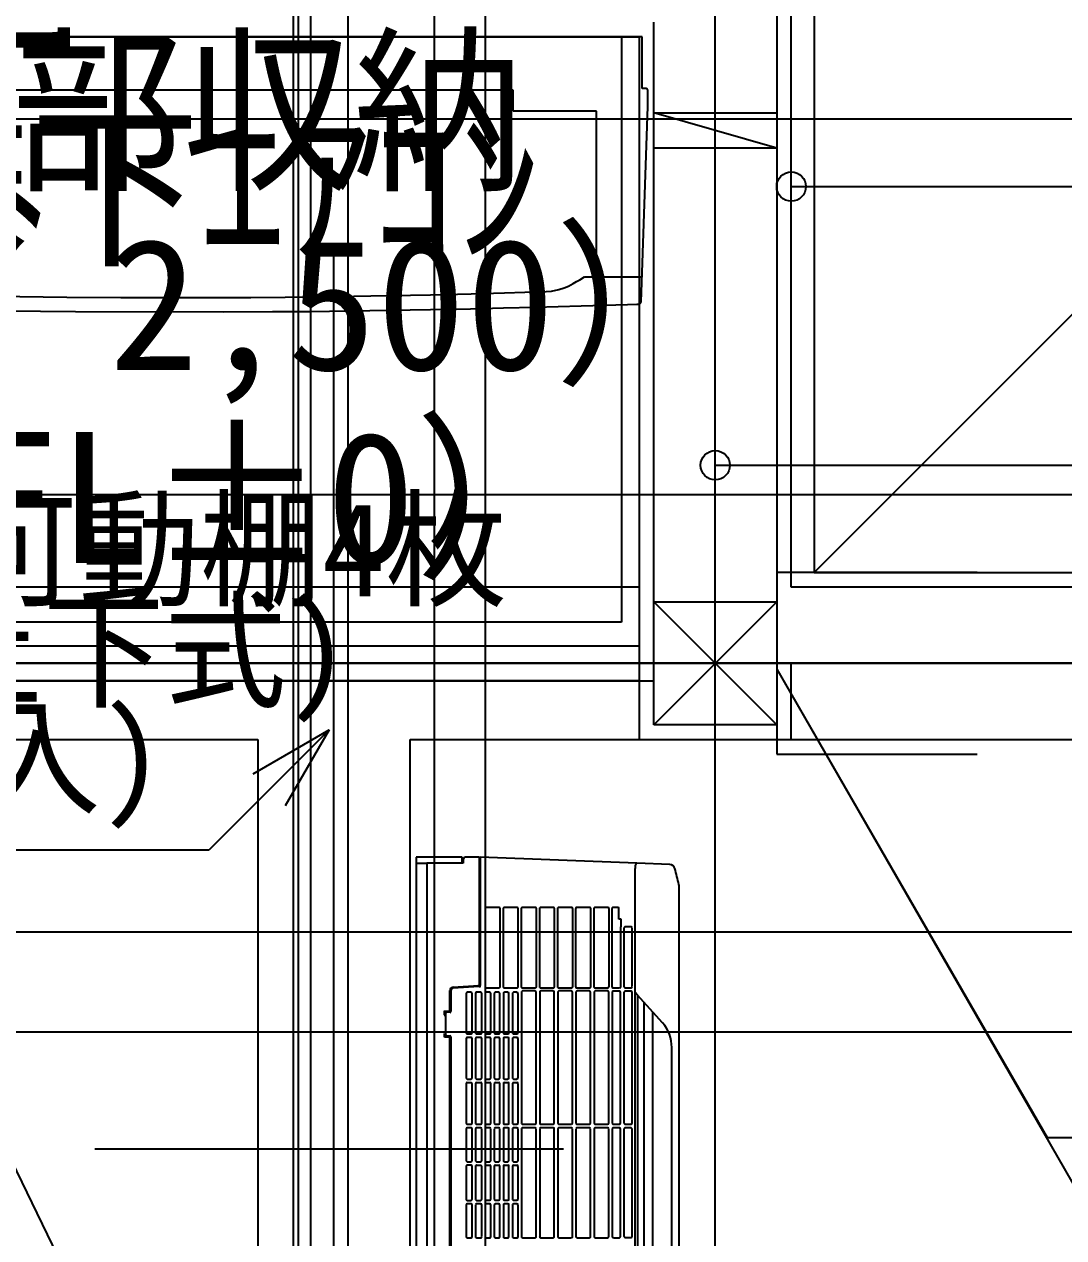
# Model space of a CAD drawing. Header units: metres. Extents: x 10861 to 26950, y 7268 to 22901.
# Drawn here: x 16245 to 17132, y 15064 to 16101 of the extents above; entities that cross this region are included whole.
import ezdxf

# ---------------------------------------------------------------- set-up
doc = ezdxf.new("R2010")
doc.units = ezdxf.units.M

msp = doc.modelspace()

# ---------------------------------------------------------------- linework, layer by layer
at = {"layer": 'COL_1F'}
for p, q in [((16782.2, 15502.5), (16782.2, 15607.5)), ((16782.2, 15607.5), (16887.2, 15607.5)), ((16887.2, 15502.5), (16782.2, 15607.5)), ((16782.2, 15502.5), (16887.2, 15607.5)), ((16887.2, 15607.5), (16887.2, 15502.5)), ((16887.2, 15502.5), (16782.2, 15502.5))]:
    msp.add_line(p, q, dxfattribs=at)
at = {"layer": 'GLID'}
for p, q in [((16474.6, 10010), (16474.6, 22205)), ((16474.6, 10010), (16474.6, 22205)), ((16474.6, 10010), (16474.6, 22205)), ((16478.7, 9325), (16478.7, 22205)), ((16478.7, 9325), (16478.7, 22205)), ((16478.7, 9325), (16478.7, 22205)), ((16638.6, 10010), (16638.6, 22205)), ((16638.6, 10010), (16638.6, 22205)), ((16638.6, 10010), (16638.6, 22205)), ((16834.7, 9325), (16834.7, 22205)), ((16834.7, 9325), (16834.7, 22205)), ((16834.7, 9325), (16834.7, 22205)), ((13514.7, 16020), (24358.1, 16020)), ((13514.7, 16020), (24358.1, 16020)), ((13514.7, 16020), (24358.1, 16020)), ((13514.7, 15699), (24358.1, 15699)), ((13514.7, 15699), (24358.1, 15699)), ((13514.7, 15699), (24358.1, 15699)), ((13514.7, 15555), (24358.1, 15555)), ((13514.7, 15555), (24358.1, 15555)), ((13514.7, 15555), (24358.1, 15555)), ((13953.4, 15325.5), (24358.1, 15325.5)), ((13953.4, 15325.5), (24358.1, 15325.5)), ((13953.4, 15325.5), (24358.1, 15325.5)), ((13801.7, 15240.1), (24358.1, 15240.1)), ((13801.7, 15240.1), (24358.1, 15240.1)), ((13801.7, 15240.1), (24358.1, 15240.1))]:
    msp.add_line(p, q, dxfattribs=at)
at = {"layer": 'WALL_BRACED_1F'}
msp.add_line((16160.7, 15280.4), (16557.8, 14461.7), dxfattribs=at)
msp.add_line((16160.7, 15280.4), (16557.8, 14461.7), dxfattribs=at)
at = {"layer": 'WALL_NORMAL_1F'}
for p, q in [((16887.2, 16120), (16887.2, 15607.5)), ((16899.7, 15620), (16899.7, 16120)), ((16782.2, 15607.5), (16782.2, 16102.5)), ((15989.7, 16090), (16769.7, 16090)), ((16769.7, 16090), (16769.7, 15555)), ((16782.2, 15995), (16782.2, 16025)), ((16782.2, 16025), (16887.2, 16025)), ((16887.2, 15995), (16782.2, 16025)), ((16887.2, 16025), (16887.2, 15995)), ((16887.2, 15995), (16782.2, 15995)), ((16769.7, 15620), (15989.7, 15620)), ((17882.2, 15620), (16899.7, 15620)), ((16769.7, 15555), (16769.7, 15490)), ((16899.7, 15555), (16887.2, 15555)), ((16899.7, 15490), (16899.7, 15555)), ((16028.5, 15490), (16444.1, 15490)), ((16444.1, 15490), (16444.1, 14633)), ((16574.1, 15490), (16769.7, 15490)), ((16574.1, 14380.7), (16574.1, 15490)), ((16769.7, 15490), (16899.7, 15490)), ((16899.7, 15490), (17882.2, 15490))]:
    msp.add_line(p, q, dxfattribs=at)
at = {"layer": 'カタログ部品(電化製品)_1F'}
for p, q in [((16772.2, 16090), (15987.2, 16090)), ((16772.2, 16046), (16772.2, 16090)), ((16662.1, 16044.4), (16019.2, 16044.4)), ((16662.1, 16026.5), (16662.1, 16044.4)), ((16775.2, 16046), (16772.2, 16046)), ((16775.7, 16046), (16775.2, 16046)), ((16776.2, 16045.7), (16775.7, 16046)), ((16776.5, 16045.5), (16776.2, 16045.7)), ((16776.8, 16045.2), (16776.5, 16045.5)), ((16777, 16044.8), (16776.8, 16045.2)), ((16777.1, 16044.6), (16777, 16044.8)), ((16777.2, 16044.2), (16777.1, 16044.6)), ((16777.2, 16043.9), (16777.2, 16044.2)), ((16777.2, 16031.5), (16777.2, 16043.9)), ((16733.4, 16026.5), (16662.1, 16026.5)), ((16733.4, 15885), (16733.4, 16026.5)), ((16771.4, 15863.7), (16777.2, 16030.5)), ((16777.2, 16030.5), (16777.2, 16031.5)), ((16705.6, 15875.5), (16709.4, 15877.1)), ((16709.4, 15877.1), (16713.3, 15879.2)), ((16713.3, 15879.2), (16716.3, 15880.9)), ((16716.3, 15880.9), (16719, 15882.5)), ((16719, 15882.5), (16723.2, 15885)), ((16723.2, 15885), (16733.4, 15885)), ((16733.4, 15885), (16772.1, 15885)), ((16202.6, 15868.9), (16280.9, 15867.8)), ((16280.9, 15867.8), (16327.1, 15867.4)), ((16327.1, 15867.4), (16385.1, 15867.4)), ((16385.1, 15867.4), (16438.2, 15867.5)), ((16438.2, 15867.5), (16496.8, 15868)), ((16496.8, 15868), (16540.5, 15868.7)), ((16540.5, 15868.7), (16591.6, 15869.7)), ((16591.6, 15869.7), (16626.4, 15870.6)), ((16626.4, 15870.6), (16654.8, 15871.4)), ((16654.8, 15871.4), (16672.1, 15871.9)), ((16672.1, 15871.9), (16690.4, 15872.5)), ((16690.4, 15872.5), (16694.9, 15872.9)), ((16694.9, 15872.9), (16701.1, 15874.1)), ((16701.1, 15874.1), (16705.6, 15875.5)), ((16212.3, 15856.2), (16258.5, 15855.6)), ((16488.2, 15855.5), (16574.3, 15856.7)), ((16574.3, 15856.7), (16591.5, 15857.1)), ((16591.5, 15857.1), (16606.9, 15857.4)), ((16606.9, 15857.4), (16625.6, 15857.8)), ((16625.6, 15857.8), (16653.8, 15858.5)), ((16653.8, 15858.5), (16681, 15859.2)), ((16681, 15859.2), (16720.1, 15860.2)), ((16720.1, 15860.2), (16759.8, 15861.4)), ((16759.8, 15861.4), (16767.8, 15861.7)), ((16767.8, 15861.7), (16769.6, 15861.7)), ((16769.6, 15861.7), (16769.9, 15861.8)), ((16769.9, 15861.8), (16770.1, 15861.9)), ((16770.1, 15861.9), (16770.3, 15862)), ((16770.3, 15862), (16770.6, 15862.1)), ((16770.6, 15862.1), (16770.9, 15862.4)), ((16770.9, 15862.4), (16771.1, 15862.7)), ((16771.1, 15862.7), (16771.3, 15863)), ((16771.3, 15863), (16771.4, 15863.4)), ((16771.4, 15863.4), (16771.4, 15863.7)), ((16258.5, 15855.6), (16288.4, 15855.4)), ((16288.4, 15855.4), (16414.7, 15855.1)), ((16414.7, 15855.1), (16456.7, 15855.3)), ((16456.7, 15855.3), (16488.2, 15855.5)), ((16618.5, 15389.3), (16579.4, 15389.3)), ((16579.4, 15389.3), (16579.4, 14599.7)), ((16579.4, 15384.3), (16588.3, 15384.3)), ((16619.5, 15384.3), (16588.3, 15384.3)), ((16588.3, 15384.3), (16588.3, 14599.7)), ((16618.5, 15384.3), (16618.5, 15389.3)), ((16619.5, 15387.3), (16619.5, 15384.3)), ((16633.3, 15389.3), (16621.3, 15389.3)), ((16633.3, 15280.8), (16633.3, 15389.3)), ((16634, 15387.6), (16633.3, 15387.6)), ((16767.7, 15384.2), (16634, 15389.3)), ((16634, 15389.3), (16634, 15279.8)), ((16766.3, 14604.8), (16766.3, 15379.8)), ((16796, 15383.1), (16767.7, 15384.2)), ((16804, 14621.5), (16804, 15362.6)), ((16638.1, 15345.5), (16638.1, 15278.7)), ((16650.1, 15346.5), (16639, 15346.5)), ((16651, 15278.7), (16651, 15345.5)), ((16653.5, 15345.5), (16653.5, 15278.7)), ((16665.6, 15346.5), (16654.5, 15346.5)), ((16666.5, 15278.7), (16666.5, 15345.5)), ((16669, 15345.5), (16669, 15278.7)), ((16681.1, 15346.5), (16669.9, 15346.5)), ((16682, 15278.7), (16682, 15345.5)), ((16684.5, 15345.5), (16684.5, 15278.7)), ((16696.6, 15346.5), (16685.4, 15346.5)), ((16697.5, 15278.7), (16697.5, 15345.5)), ((16700, 15345.5), (16700, 15278.7)), ((16712.1, 15346.5), (16700.9, 15346.5)), ((16713, 15278.7), (16713, 15345.5)), ((16715.5, 15345.5), (16715.5, 15278.7)), ((16727.6, 15346.5), (16716.4, 15346.5)), ((16728.5, 15278.7), (16728.5, 15345.5)), ((16731, 15345.5), (16731, 15278.7)), ((16743.1, 15346.5), (16731.9, 15346.5)), ((16744, 15278.7), (16744, 15345.5)), ((16746.5, 15345.6), (16746.5, 15278.6)), ((16751.7, 15346.5), (16747.4, 15346.5)), ((16752.5, 15336.5), (16752.5, 15345.4)), ((16754.4, 15336.5), (16752.5, 15336.5)), ((16754, 15278.7), (16754, 15330)), ((16754, 15330), (16754.4, 15330)), ((16754.4, 15330), (16754.4, 15336.5)), ((16756.8, 15329.1), (16756.8, 15278.6)), ((16762.8, 15330), (16757.8, 15330)), ((16763.7, 15278.8), (16763.7, 15328.9)), ((16633.2, 15278.8), (16610.7, 15277.5)), ((16610.8, 15278.5), (16632.4, 15279.8)), ((16639, 15277.7), (16650.1, 15277.7)), ((16654.5, 15277.7), (16665.6, 15277.7)), ((16669.9, 15277.7), (16681.1, 15277.7)), ((16685.4, 15277.7), (16696.6, 15277.7)), ((16700.9, 15277.7), (16712.1, 15277.7)), ((16716.4, 15277.7), (16727.6, 15277.7)), ((16731.9, 15277.7), (16743.1, 15277.7)), ((16747.4, 15277.7), (16753.1, 15277.7)), ((16757.8, 15277.7), (16762.8, 15277.7)), ((16608.2, 15258.9), (16608.2, 15275.5)), ((16609, 15275.5), (16609, 15257.9)), ((16622, 15273), (16622, 15239.5)), ((16626.3, 15274), (16622.9, 15274)), ((16627.1, 15239.5), (16627.1, 15273)), ((16630, 15273), (16630, 15239.5)), ((16634.4, 15274), (16630.9, 15274)), ((16635.3, 15239.5), (16635.3, 15273)), ((16638.3, 15273), (16638.3, 15239.5)), ((16642.2, 15274), (16639.2, 15274)), ((16643, 15239.5), (16643, 15273)), ((16646, 15273), (16646, 15239.5)), ((16649.9, 15274), (16646.9, 15274)), ((16650.8, 15239.5), (16650.8, 15273)), ((16653.8, 15273), (16653.8, 15239.5)), ((16657.7, 15274), (16654.7, 15274)), ((16658.5, 15239.5), (16658.5, 15273)), ((16661.5, 15273), (16661.5, 15239.5)), ((16665.4, 15274), (16662.4, 15274)), ((16666.3, 15239.5), (16666.3, 15273)), ((16669.3, 15274.1), (16669.3, 15162.3)), ((16680.9, 15275.1), (16670.2, 15275.1)), ((16681.8, 15162.3), (16681.8, 15274.1)), ((16684.8, 15274.1), (16684.8, 15162.3)), ((16696.4, 15275.1), (16685.7, 15275.1)), ((16697.3, 15162.3), (16697.3, 15274.1)), ((16700.3, 15274.1), (16700.3, 15162.3)), ((16711.9, 15275.1), (16701.2, 15275.1)), ((16712.7, 15162.3), (16712.7, 15274.1)), ((16715.7, 15274.1), (16715.7, 15162.3)), ((16727.4, 15275.1), (16716.7, 15275.1)), ((16728.2, 15162.3), (16728.2, 15274.1)), ((16731.3, 15274.1), (16731.3, 15162.3)), ((16742.9, 15275.1), (16732.2, 15275.1)), ((16743.8, 15162.3), (16743.8, 15274.1)), ((16746.8, 15274.2), (16746.8, 15162.3)), ((16753, 15275), (16747.7, 15275)), ((16753.8, 15162.4), (16753.8, 15274)), ((16756.8, 15274.2), (16756.8, 15162.3)), ((16762.8, 15275), (16757.8, 15275)), ((16763.7, 15162.5), (16763.7, 15274)), ((16768.3, 15271.5), (16766.3, 15273.8)), ((16789.8, 15248), (16768.3, 15271.5)), ((16768.3, 15271.5), (16768.3, 14647.1)), ((16773.8, 15265.5), (16773.8, 14651.1)), ((16603.5, 15254.8), (16603.5, 15258.2)), ((16603.5, 15258.2), (16607.3, 15257.9)), ((16604.4, 15255.9), (16604.4, 15237.9)), ((16608.1, 15256.9), (16605.3, 15256.9)), ((16781.5, 14958.4), (16781.5, 15257.1)), ((16603.5, 15235.6), (16603.5, 15238.9)), ((16607.3, 15235.8), (16603.5, 15235.6)), ((16605.3, 15236.9), (16608.1, 15236.9)), ((16608.2, 14990.4), (16608.2, 15234.8)), ((16609, 15235.9), (16609, 14989.4)), ((16622, 15234.4), (16622, 15200.9)), ((16622.9, 15238.5), (16626.2, 15238.5)), ((16626.3, 15235.4), (16622.9, 15235.4)), ((16627.1, 15200.9), (16627.1, 15234.4)), ((16630, 15234.4), (16630, 15200.9)), ((16630.9, 15238.5), (16634.4, 15238.5)), ((16634.4, 15235.4), (16630.9, 15235.4)), ((16635.3, 15200.9), (16635.3, 15234.4)), ((16638.3, 15234.4), (16638.3, 15200.9)), ((16639.2, 15238.5), (16642.2, 15238.5)), ((16642.2, 15235.4), (16639.2, 15235.4)), ((16643, 15200.9), (16643, 15234.4)), ((16646, 15234.4), (16646, 15200.9)), ((16646.9, 15238.5), (16649.9, 15238.5)), ((16649.9, 15235.4), (16646.9, 15235.4)), ((16650.8, 15200.9), (16650.8, 15234.4)), ((16653.8, 15234.4), (16653.8, 15200.9)), ((16654.7, 15238.5), (16657.7, 15238.5)), ((16657.7, 15235.4), (16654.7, 15235.4)), ((16658.5, 15200.9), (16658.5, 15234.4)), ((16661.5, 15234.4), (16661.5, 15200.9)), ((16662.4, 15238.5), (16665.4, 15238.5)), ((16665.4, 15235.4), (16662.4, 15235.4)), ((16666.3, 15200.9), (16666.3, 15234.4)), ((16797.7, 14689.7), (16797.7, 15226.9)), ((16622, 15195.8), (16622, 15162.3)), ((16622.9, 15199.9), (16626.2, 15199.9)), ((16626.3, 15196.8), (16622.9, 15196.8)), ((16627.1, 15162.3), (16627.1, 15195.8)), ((16630, 15195.9), (16630, 15162.3)), ((16630.9, 15199.9), (16634.4, 15199.9)), ((16634.4, 15196.8), (16630.9, 15196.8)), ((16635.3, 15162.3), (16635.3, 15195.8)), ((16638.3, 15195.8), (16638.3, 15162.3)), ((16639.2, 15199.9), (16642.2, 15199.9)), ((16642.2, 15196.8), (16639.2, 15196.8)), ((16643, 15162.3), (16643, 15195.8)), ((16646, 15195.8), (16646, 15162.3)), ((16646.9, 15199.9), (16649.9, 15199.9)), ((16649.9, 15196.8), (16646.9, 15196.8)), ((16650.8, 15162.3), (16650.8, 15195.8)), ((16653.8, 15195.8), (16653.8, 15162.3)), ((16654.7, 15199.9), (16657.7, 15199.9)), ((16657.7, 15196.8), (16654.7, 15196.8)), ((16658.5, 15162.3), (16658.5, 15195.8)), ((16661.5, 15195.8), (16661.5, 15162.3)), ((16662.4, 15199.9), (16665.4, 15199.9)), ((16665.4, 15196.8), (16662.4, 15196.8)), ((16666.3, 15162.3), (16666.3, 15195.8)), ((16622, 15157.4), (16622, 15130.3)), ((16626.4, 15158.3), (16622.7, 15158.3)), ((16622.9, 15161.3), (16626.2, 15161.3)), ((16627.1, 15130.3), (16627.1, 15157.3)), ((16630, 15157.3), (16630, 15130.3)), ((16634.4, 15158.2), (16630.8, 15158.2)), ((16630.9, 15161.3), (16634.4, 15161.3)), ((16635.3, 15130.3), (16635.3, 15157.2)), ((16638.3, 15157.2), (16638.3, 15130.3)), ((16639.2, 15161.3), (16642.2, 15161.3)), ((16642.2, 15158.2), (16639.2, 15158.2)), ((16643, 15130.3), (16643, 15157.2)), ((16646, 15157.2), (16646, 15130.3)), ((16646.9, 15161.3), (16649.9, 15161.3)), ((16649.9, 15158.2), (16646.9, 15158.2)), ((16650.8, 15130.3), (16650.8, 15157.2)), ((16653.8, 15157.2), (16653.8, 15130.3)), ((16654.7, 15161.3), (16657.7, 15161.3)), ((16657.7, 15158.2), (16654.7, 15158.2)), ((16658.5, 15130.3), (16658.5, 15157.2)), ((16661.5, 15157.2), (16661.5, 15130.3)), ((16662.4, 15161.3), (16665.4, 15161.3)), ((16665.4, 15158.2), (16662.4, 15158.2)), ((16666.3, 15130.3), (16666.3, 15157.2)), ((16669.3, 15157.2), (16669.3, 15065.4)), ((16670.2, 15161.3), (16680.9, 15161.3)), ((16680.9, 15158.2), (16670.2, 15158.2)), ((16681.8, 15065.4), (16681.8, 15157.2)), ((16684.8, 15157.2), (16684.8, 15065.4)), ((16685.7, 15161.3), (16696.3, 15161.3)), ((16696.4, 15158.2), (16685.7, 15158.2)), ((16697.3, 15065.4), (16697.3, 15157.2)), ((16700.3, 15157.2), (16700.3, 15065.4)), ((16701.2, 15161.3), (16711.8, 15161.3)), ((16711.9, 15158.2), (16701.2, 15158.2)), ((16712.7, 15065.4), (16712.7, 15157.2)), ((16715.7, 15157.2), (16715.7, 15065.4)), ((16716.7, 15161.3), (16727.3, 15161.3)), ((16727.4, 15158.2), (16716.7, 15158.2)), ((16728.2, 15065.4), (16728.2, 15157.2)), ((16731.3, 15157.2), (16731.3, 15065.4)), ((16732.2, 15161.3), (16742.9, 15161.3)), ((16742.9, 15158.2), (16732.2, 15158.2)), ((16743.8, 15065.4), (16743.8, 15157.2)), ((16746.8, 15157.3), (16746.8, 15065.4)), ((16747.7, 15161.4), (16752.9, 15161.4)), ((16752.9, 15158.2), (16747.7, 15158.2)), ((16753.8, 15065.5), (16753.8, 15157.1)), ((16756.8, 15157.3), (16756.8, 15065.4)), ((16757.8, 15161.4), (16762.8, 15161.4)), ((16762.8, 15158.1), (16757.8, 15158.1)), ((16763.7, 15065.5), (16763.7, 15157.1)), ((16622, 15125.5), (16622, 15097.2)), ((16622.9, 15129.3), (16626.3, 15129.3)), ((16626.2, 15126.3), (16622.9, 15126.3)), ((16627.1, 15097.3), (16627.1, 15125.3)), ((16630, 15125.4), (16630, 15097.3)), ((16630.9, 15129.3), (16634.4, 15129.3)), ((16634.4, 15126.2), (16630.9, 15126.2)), ((16635.3, 15097.4), (16635.3, 15125.2)), ((16638.3, 15125.3), (16638.3, 15097.4)), ((16639.2, 15129.3), (16642.2, 15129.3)), ((16642.2, 15126.2), (16639.2, 15126.2)), ((16643, 15097.4), (16643, 15125.2)), ((16646, 15125.3), (16646, 15097.4)), ((16646.9, 15129.3), (16650, 15129.3)), ((16649.9, 15126.2), (16646.9, 15126.2)), ((16650.8, 15097.4), (16650.8, 15125.2)), ((16653.8, 15125.3), (16653.8, 15097.4)), ((16654.7, 15129.3), (16657.7, 15129.3)), ((16657.7, 15126.2), (16654.7, 15126.2)), ((16658.5, 15097.4), (16658.5, 15125.2)), ((16661.5, 15125.3), (16661.5, 15097.4)), ((16662.4, 15129.3), (16665.5, 15129.3)), ((16665.4, 15126.2), (16662.4, 15126.2)), ((16666.3, 15097.4), (16666.3, 15125.2)), ((16622, 15092.4), (16622, 15065.4)), ((16626.4, 15093.3), (16622.7, 15093.4)), ((16622.9, 15096.2), (16626.3, 15096.2)), ((16627.1, 15065.3), (16627.1, 15092.4)), ((16630, 15092.3), (16630, 15065.4)), ((16634.4, 15093.3), (16630.8, 15093.3)), ((16630.9, 15096.3), (16634.4, 15096.3)), ((16635.3, 15065.3), (16635.3, 15092.3)), ((16638.3, 15092.3), (16638.3, 15065.4)), ((16639.2, 15096.4), (16642.2, 15096.4)), ((16642.2, 15093.3), (16639.2, 15093.3)), ((16643, 15065.4), (16643, 15092.3)), ((16646, 15092.3), (16646, 15065.4)), ((16646.9, 15096.4), (16649.9, 15096.4)), ((16649.9, 15093.3), (16646.9, 15093.3)), ((16650.8, 15065.4), (16650.8, 15092.3)), ((16653.8, 15092.3), (16653.8, 15065.4)), ((16654.7, 15096.4), (16657.7, 15096.4)), ((16657.7, 15093.3), (16654.7, 15093.3)), ((16658.5, 15065.4), (16658.5, 15092.3)), ((16661.5, 15092.3), (16661.5, 15065.4)), ((16662.4, 15096.4), (16665.4, 15096.4)), ((16665.4, 15093.3), (16662.4, 15093.3)), ((16666.3, 15065.4), (16666.3, 15092.3)), ((16622.9, 15064.4), (16626.3, 15064.4)), ((16630.9, 15064.4), (16634.4, 15064.4)), ((16639.2, 15064.4), (16642.2, 15064.4)), ((16646.9, 15064.4), (16650, 15064.4)), ((16654.7, 15064.4), (16657.7, 15064.4)), ((16662.4, 15064.4), (16665.5, 15064.4)), ((16670.2, 15064.4), (16680.9, 15064.4)), ((16685.7, 15064.4), (16696.3, 15064.4)), ((16701.2, 15064.4), (16711.8, 15064.4)), ((16716.7, 15064.4), (16727.3, 15064.4)), ((16732.2, 15064.4), (16742.9, 15064.4)), ((16747.7, 15064.4), (16752.9, 15064.4)), ((16757.8, 15064.5), (16762.8, 15064.5))]:
    msp.add_line(p, q, dxfattribs=at)
for centre, radius, start, end in [((16621.4, 15387.4), 1.92, 93.0658, -177.5008), ((16781.2, 15379.5), 15, 169.1579, 178.8375), ((16772.2, 15381.2), 5.82, 156.7994, 169.5418), ((16767.8, 15383.3), 0.905, 90.8594, 164.0805), ((16795.7, 15378.5), 4.64, 14.3819, 86.1543), ((16565.7, 15312.2), 244, 12.7694, 16.0366), ((16787.6, 15362.6), 16.4, 0.0257, 12.5738), ((16639, 15345.5), 0.945, 92.3873, -177.512), ((16650, 15345.5), 0.962, -2.2339, 84.2012), ((16654.5, 15345.5), 0.945, 92.3873, -177.512), ((16665.5, 15345.5), 0.962, -2.2339, 84.2012), ((16670, 15345.5), 0.945, 92.3873, -177.512), ((16681, 15345.5), 0.962, -2.2339, 84.2012), ((16685.5, 15345.5), 0.945, 92.3873, -177.512), ((16696.5, 15345.5), 0.962, -2.2339, 84.2012), ((16701, 15345.5), 0.945, 92.3873, -177.512), ((16712, 15345.5), 0.962, -2.2339, 84.2012), ((16716.5, 15345.5), 0.945, 92.3873, -177.512), ((16727.5, 15345.5), 0.962, -2.2339, 84.2012), ((16732, 15345.5), 0.945, 92.3873, -177.512), ((16743, 15345.5), 0.962, -2.2339, 84.2012), ((16747.4, 15345.6), 0.877, 88.2931, 179.73), ((16751.5, 15345.5), 1, -2.9657, 80.0061), ((16757.7, 15329.1), 0.873, 87.9806, 179.0505), ((16762.7, 15329), 1, -3.4727, 84.2576), ((16611.1, 15275.6), 2.89, 95.9404, -177.6792), ((16610.9, 15275.5), 1.93, 95.9787, -177.6887), ((16632.3, 15280.7), 0.963, -84.1364, 2.3398), ((16633.1, 15279.7), 0.963, -84.1364, 2.3398), ((16639, 15278.6), 0.945, 177.512, -92.3873), ((16650, 15278.6), 0.955, -87.0447, 2.6674), ((16654.5, 15278.6), 0.945, 177.512, -92.3873), ((16665.5, 15278.6), 0.955, -87.0447, 2.6674), ((16670, 15278.6), 0.945, 177.512, -92.3873), ((16681, 15278.6), 0.955, -87.0447, 2.6674), ((16685.5, 15278.6), 0.945, 177.512, -92.3873), ((16696.5, 15278.6), 0.955, -87.0447, 2.6674), ((16701, 15278.6), 0.945, 177.512, -92.3873), ((16712, 15278.6), 0.955, -87.0447, 2.6674), ((16716.5, 15278.6), 0.945, 177.512, -92.3873), ((16727.5, 15278.6), 0.955, -87.0447, 2.6674), ((16732, 15278.6), 0.945, 177.512, -92.3873), ((16743, 15278.6), 0.955, -87.0447, 2.6674), ((16747.5, 15278.6), 0.922, 178.2387, -90.9905), ((16753.1, 15278.7), 0.993, -84.8344, 3.1348), ((16757.8, 15278.6), 0.911, 178.3621, -90.3802), ((16762.7, 15278.7), 1.03, -82.8859, 1.7836), ((16623, 15273), 0.941, 92.0315, -178.088), ((16626.2, 15273), 0.966, -2.3741, 80.5746), ((16631, 15273.1), 0.938, 92.0561, -179.7334), ((16634.3, 15273), 0.957, -2.6672, 84.404), ((16639.2, 15273), 0.941, 92.2109, -177.3359), ((16642.1, 15273), 0.957, -2.6672, 84.404), ((16647, 15273), 0.941, 92.2109, -177.3359), ((16649.8, 15273), 0.957, -2.6672, 84.404), ((16654.7, 15273), 0.941, 92.2109, -177.3359), ((16657.6, 15273), 0.957, -2.6672, 84.404), ((16662.5, 15273), 0.941, 92.2109, -177.3359), ((16665.3, 15273), 0.957, -2.6672, 84.404), ((16670.2, 15274.1), 0.941, 92.2109, -177.3359), ((16680.8, 15274.1), 0.959, -2.5571, 84.2939), ((16685.7, 15274.1), 0.941, 92.2109, -177.3359), ((16696.3, 15274.1), 0.959, -2.5571, 84.2939), ((16701.2, 15274.1), 0.941, 92.2109, -177.3359), ((16711.8, 15274.1), 0.959, -2.5571, 84.2939), ((16716.7, 15274.1), 0.941, 92.2109, -177.3359), ((16727.3, 15274.1), 0.959, -2.5571, 84.2939), ((16732.2, 15274.1), 0.941, 92.2109, -177.3359), ((16742.8, 15274.1), 0.959, -2.5571, 84.2939), ((16747.7, 15274.2), 0.876, 88.2299, 179.7932), ((16752.8, 15274), 1, -2.9657, 80.0061), ((16757.7, 15274.1), 0.873, 87.9806, 179.0505), ((16762.7, 15274), 1, -3.4727, 84.2576), ((16605.4, 15255.9), 0.958, 92.7613, -177.4822), ((16607.3, 15258.9), 0.953, -90.415, 2.7391), ((16608, 15257.8), 0.958, -87.2387, 2.5178), ((16604.5, 15254.8), 0.96, 177.486, -92.8222), ((16766.8, 15227.4), 30.8, -1.0401, 41.8037), ((16604.5, 15239), 0.959, 92.8185, -177.5394), ((16605.4, 15237.8), 0.958, 177.4822, -92.7613), ((16607.3, 15234.9), 0.953, -2.7391, 90.415), ((16608, 15235.9), 0.958, -2.5178, 87.2387), ((16623, 15239.5), 0.944, 177.6617, -92.1901), ((16623, 15234.4), 0.941, 92.0315, -178.088), ((16626.2, 15239.5), 0.953, -87.0988, 2.779), ((16626.2, 15234.4), 0.966, -2.3741, 80.5746), ((16631, 15239.5), 0.944, 177.3993, -92.3325), ((16631, 15234.4), 0.938, 92.0561, -179.7334), ((16634.3, 15239.5), 0.957, -84.3842, 1.3233), ((16634.3, 15234.4), 0.957, -2.6672, 84.404), ((16639.2, 15239.5), 0.945, 177.4036, -92.3943), ((16639.2, 15234.4), 0.941, 92.2109, -177.3359), ((16642.1, 15239.5), 0.959, -84.277, 1.2161), ((16642.1, 15234.4), 0.957, -2.6672, 84.404), ((16647, 15239.5), 0.945, 177.4036, -92.3943), ((16647, 15234.4), 0.941, 92.2109, -177.3359), ((16649.8, 15239.5), 0.959, -84.277, 1.2161), ((16649.8, 15234.4), 0.957, -2.6672, 84.404), ((16654.7, 15239.5), 0.945, 177.4036, -92.3943), ((16654.7, 15234.4), 0.941, 92.2109, -177.3359), ((16657.6, 15239.5), 0.959, -84.277, 1.2161), ((16657.6, 15234.4), 0.957, -2.6672, 84.404), ((16662.5, 15239.5), 0.945, 177.4036, -92.3943), ((16662.5, 15234.4), 0.941, 92.2109, -177.3359), ((16665.3, 15239.5), 0.959, -84.277, 1.2161), ((16665.3, 15234.4), 0.957, -2.6672, 84.404), ((16623, 15200.9), 0.944, 177.6617, -92.1901), ((16623, 15195.9), 0.941, 92.0315, -178.088), ((16626.2, 15200.9), 0.953, -87.0988, 2.779), ((16626.2, 15195.8), 0.966, -2.3741, 80.5746), ((16631, 15200.9), 0.944, 177.3993, -92.3325), ((16631, 15195.9), 0.938, 92.0561, -179.7334), ((16634.3, 15200.9), 0.957, -84.3842, 1.3233), ((16634.3, 15195.9), 0.957, -2.6672, 84.404), ((16639.2, 15200.9), 0.945, 177.4036, -92.3943), ((16639.2, 15195.9), 0.941, 92.2109, -177.3359), ((16642.1, 15200.9), 0.959, -84.277, 1.2161), ((16642.1, 15195.9), 0.957, -2.6672, 84.404), ((16647, 15200.9), 0.945, 177.4036, -92.3943), ((16647, 15195.9), 0.941, 92.2109, -177.3359), ((16649.8, 15200.9), 0.959, -84.277, 1.2161), ((16649.8, 15195.9), 0.957, -2.6672, 84.404), ((16654.7, 15200.9), 0.945, 177.4036, -92.3943), ((16654.7, 15195.9), 0.941, 92.2109, -177.3359), ((16657.6, 15200.9), 0.959, -84.277, 1.2161), ((16657.6, 15195.9), 0.957, -2.6672, 84.404), ((16662.5, 15200.9), 0.945, 177.4036, -92.3943), ((16662.5, 15195.9), 0.941, 92.2109, -177.3359), ((16665.3, 15200.9), 0.959, -84.277, 1.2161), ((16665.3, 15195.9), 0.957, -2.6672, 84.404), ((16623, 15162.3), 0.944, 177.6617, -92.1901), ((16626.2, 15162.3), 0.953, -87.0988, 2.779), ((16631, 15162.3), 0.944, 177.3993, -92.3325), ((16634.3, 15162.3), 0.957, -84.3842, 1.3233), ((16639.2, 15162.3), 0.945, 177.4036, -92.3943), ((16642.1, 15162.3), 0.959, -84.277, 1.2161), ((16647, 15162.3), 0.945, 177.4036, -92.3943), ((16649.8, 15162.3), 0.959, -84.277, 1.2161), ((16654.7, 15162.3), 0.945, 177.4036, -92.3943), ((16657.6, 15162.3), 0.959, -84.277, 1.2161), ((16662.5, 15162.3), 0.945, 177.4036, -92.3943), ((16665.3, 15162.3), 0.959, -84.277, 1.2161), ((16670.2, 15162.3), 0.945, 177.4036, -92.3943), ((16680.8, 15162.3), 0.953, -87.0988, 2.779), ((16685.7, 15162.3), 0.945, 177.4036, -92.3943), ((16696.3, 15162.3), 0.953, -87.0988, 2.779), ((16701.2, 15162.3), 0.945, 177.4036, -92.3943), ((16711.8, 15162.3), 0.953, -87.0988, 2.779), ((16716.7, 15162.3), 0.945, 177.4036, -92.3943), ((16727.3, 15162.3), 0.953, -87.0988, 2.779), ((16732.2, 15162.3), 0.945, 177.4036, -92.3943), ((16742.8, 15162.3), 0.953, -87.0988, 2.779), ((16747.7, 15162.3), 0.917, 178.0469, -90.6782), ((16752.8, 15162.4), 1.02, -83.7424, 2.7936), ((16757.8, 15162.3), 0.911, 178.3621, -90.3802), ((16762.7, 15162.4), 1.03, -82.8258, 2.7334), ((16623, 15157.4), 0.942, 103.3594, -177.7512), ((16626.1, 15157.4), 0.98, -1.9054, 74.6542), ((16630.9, 15157.3), 0.903, 99.2277, -176.5505), ((16634.3, 15157.3), 0.951, -1.6174, 86.6296), ((16639.2, 15157.3), 0.941, 92.2109, -177.3359), ((16642.1, 15157.3), 0.957, -2.6672, 84.404), ((16647, 15157.3), 0.941, 92.2109, -177.3359), ((16649.8, 15157.3), 0.957, -2.6672, 84.404), ((16654.7, 15157.3), 0.941, 92.2109, -177.3359), ((16657.6, 15157.3), 0.957, -2.6672, 84.404), ((16662.5, 15157.3), 0.941, 92.2109, -177.3359), ((16665.3, 15157.3), 0.957, -2.6672, 84.404), ((16670.2, 15157.3), 0.941, 92.2109, -177.3359), ((16680.8, 15157.3), 0.959, -2.5571, 84.2939), ((16685.7, 15157.3), 0.941, 92.2109, -177.3359), ((16696.3, 15157.3), 0.959, -2.5571, 84.2939), ((16701.2, 15157.3), 0.941, 92.2109, -177.3359), ((16711.8, 15157.3), 0.959, -2.5571, 84.2939), ((16716.7, 15157.3), 0.941, 92.2109, -177.3359), ((16727.3, 15157.3), 0.959, -2.5571, 84.2939), ((16732.2, 15157.3), 0.941, 92.2109, -177.3359), ((16742.8, 15157.3), 0.959, -2.5571, 84.2939), ((16747.7, 15157.3), 0.888, 89.0318, 179.4487), ((16752.8, 15157.2), 0.992, -3.2944, 84.9427), ((16757.7, 15157.3), 0.873, 87.9806, 179.0505), ((16762.7, 15157.1), 1, -3.4727, 84.2576), ((16623, 15130.3), 0.944, 177.6617, -92.1901), ((16622.9, 15125.5), 0.874, 87.1321, 177.4196), ((16626.2, 15125.4), 0.952, -2.8624, 86.6619), ((16626.2, 15130.3), 0.955, -84.4119, -0.6114), ((16631, 15130.3), 0.944, 177.3993, -92.3325), ((16630.9, 15125.4), 0.871, 87.0933, 177.6971), ((16634.3, 15130.3), 0.958, -84.2573, -0.766), ((16634.3, 15125.3), 0.958, -2.6048, 83.9176), ((16639.2, 15130.3), 0.945, 177.4036, -92.3943), ((16639.2, 15125.3), 0.936, 92.0049, -179.6244), ((16642, 15130.3), 0.978, -79.9472, 2.0843), ((16642.1, 15125.3), 0.957, -2.6672, 84.404), ((16647, 15130.3), 0.945, 177.4036, -92.3943), ((16647, 15125.3), 0.936, 92.0049, -179.6244), ((16649.8, 15125.3), 0.957, -2.6672, 84.404), ((16649.8, 15130.3), 0.978, -79.9472, 2.0843), ((16654.7, 15130.3), 0.945, 177.4036, -92.3943), ((16654.7, 15125.3), 0.936, 92.0049, -179.6244), ((16657.5, 15130.3), 0.978, -79.9472, 2.0843), ((16657.6, 15125.3), 0.957, -2.7225, 84.4593), ((16662.5, 15130.3), 0.945, 177.4036, -92.3943), ((16662.5, 15125.3), 0.936, 92.0049, -179.6244), ((16665.3, 15125.3), 0.957, -2.7225, 84.4593), ((16665.3, 15130.3), 0.978, -79.9472, 2.0843), ((16623, 15097.2), 0.943, 177.6098, -91.5099), ((16623, 15092.4), 0.942, 103.3594, -177.7512), ((16626.1, 15097.3), 1.03, -80.0439, 1.006), ((16626.1, 15092.4), 0.98, -1.9054, 74.6542), ((16631, 15097.3), 0.94, 177.2292, -91.5323), ((16630.9, 15092.4), 0.903, 99.2277, -176.5505), ((16634.3, 15097.3), 1.02, -83.1365, 1.6247), ((16634.3, 15092.3), 0.951, -1.6174, 86.6296), ((16639.2, 15097.3), 0.942, 177.3404, -92.2733), ((16639.2, 15092.3), 0.941, 92.2109, -177.3359), ((16642.1, 15097.3), 0.957, -84.4071, 2.6135), ((16642.1, 15092.3), 0.957, -2.6672, 84.404), ((16647, 15097.3), 0.942, 177.3404, -92.2733), ((16647, 15092.3), 0.941, 92.2109, -177.3359), ((16649.8, 15097.3), 0.957, -84.4071, 2.6135), ((16649.8, 15092.3), 0.957, -2.6672, 84.404), ((16654.7, 15097.3), 0.942, 177.3404, -92.2733), ((16654.7, 15092.3), 0.941, 92.2109, -177.3359), ((16657.6, 15097.3), 0.957, -84.4071, 2.6135), ((16657.6, 15092.3), 0.957, -2.6672, 84.404), ((16662.5, 15097.3), 0.942, 177.3404, -92.2733), ((16662.5, 15092.3), 0.941, 92.2109, -177.3359), ((16665.3, 15097.3), 0.957, -84.4071, 2.6135), ((16665.3, 15092.3), 0.957, -2.6672, 84.404), ((16623, 15065.3), 0.944, 177.6617, -92.1901), ((16626.2, 15065.3), 0.955, -84.4119, -0.6114), ((16631, 15065.3), 0.944, 177.3993, -92.3325), ((16634.3, 15065.3), 0.958, -84.2573, -0.766), ((16639.2, 15065.3), 0.945, 177.4036, -92.3943), ((16642, 15065.3), 0.978, -79.9472, 2.0843), ((16647, 15065.3), 0.945, 177.4036, -92.3943), ((16649.8, 15065.3), 0.978, -79.9472, 2.0843), ((16654.7, 15065.3), 0.945, 177.4036, -92.3943), ((16657.5, 15065.3), 0.978, -79.9472, 2.0843), ((16662.5, 15065.3), 0.945, 177.4036, -92.3943), ((16665.3, 15065.3), 0.978, -79.9472, 2.0843), ((16670.2, 15065.3), 0.945, 177.4036, -92.3943), ((16680.8, 15065.3), 0.952, -87.2147, 2.8949), ((16685.7, 15065.3), 0.945, 177.4036, -92.3943), ((16696.3, 15065.3), 0.952, -87.2147, 2.8949), ((16701.2, 15065.3), 0.945, 177.4036, -92.3943), ((16711.8, 15065.3), 0.952, -87.2147, 2.8949), ((16716.7, 15065.3), 0.945, 177.4036, -92.3943), ((16727.3, 15065.3), 0.952, -87.2147, 2.8949), ((16732.2, 15065.3), 0.945, 177.4036, -92.3943), ((16742.8, 15065.3), 0.952, -87.2147, 2.8949), ((16747.7, 15065.3), 0.917, 178.0469, -90.6782), ((16752.8, 15065.4), 1.02, -83.7424, 2.7936), ((16757.8, 15065.4), 0.904, 178.0339, -89.8754), ((16762.7, 15065.5), 1.04, -82.5726, 2.6332)]:
    msp.add_arc(centre, radius, start, end, dxfattribs=at)
at = {"layer": 'データ 001_1F'}
for p, q in [((16834.7, 14350), (16834.7, 21840)), ((16919.1, 16532.6), (16919.1, 15632.6)), ((16919.1, 15632.6), (17819.1, 16532.6)), ((16899.7, 15712.1), (16899.7, 15962.1)), ((16899.7, 15962.1), (16924.7, 15962.1)), ((16924.7, 15962.1), (17874.7, 15962.1)), ((16509.1, 14350), (16509.1, 15908.1)), ((16834.7, 15474.1), (16834.7, 15724.1)), ((16834.7, 15724.1), (16859.7, 15724.1)), ((16859.7, 15724.1), (19193.1, 15724.1)), ((16899.7, 15712.1), (16899.7, 15712.1)), ((16919.1, 15632.6), (17819.1, 15632.6)), ((26390, 15555), (11602.5, 15555)), ((16887.2, 15550), (17118.1, 15150)), ((16887.2, 15550), (17232.7, 14949.5)), ((16834.7, 15474.1), (16834.7, 15474.1)), ((17118.1, 15150), (18934.6, 15150))]:
    msp.add_line(p, q, dxfattribs=at)
for centre in [(16899.7, 15962.1), (16834.7, 15724.1)]:
    msp.add_circle(centre, 12.5, dxfattribs=at)
at = {"layer": 'データ 001_2F'}
for p, q in [((16505, 15498.1), (16402.3, 15395.4)), ((16440, 15460.6), (16505, 15498.1)), ((16505, 15498.1), (16467.5, 15433.2)), ((16402.3, 15395.4), (15602.3, 15395.4))]:
    msp.add_line(p, q, dxfattribs=at)
at = {"layer": 'ハンガーパイプ_2F'}
for p, q in [((16489, 16555), (16489, 14840)), ((16521, 16555), (16521, 14840)), ((16705, 15140), (16305, 15140))]:
    msp.add_line(p, q, dxfattribs=at)
at = {"layer": '建具(金属窓)_2F'}
msp.add_line((16594.7, 16560.8), (16594.7, 14920.8), dxfattribs=at)
at = {"layer": '手摺_1F'}
for p, q in [((15989.7, 15570), (16769.7, 15570)), ((16769.7, 15540), (16004.2, 15540))]:
    msp.add_line(p, q, dxfattribs=at)
at = {"layer": '水平面_1F'}
for p, q in [((16782.2, 15950), (16782.2, 16102.5)), ((16782.2, 15540), (16782.2, 15760)), ((17058.4, 15632.5), (16887.2, 15632.5)), ((16887.2, 15632.5), (16887.2, 15477.5)), ((15977.2, 15540), (16782.2, 15540)), ((16887.2, 15477.5), (17058.4, 15477.5))]:
    msp.add_line(p, q, dxfattribs=at)
at = {"layer": '造作棚_1F'}
for p, q in [((16004.7, 16090), (16754.7, 16090)), ((16004.7, 16090), (16754.7, 16090)), ((16754.7, 16090), (16754.7, 15590)), ((16754.7, 16090), (16754.7, 15590)), ((16754.7, 15590), (16004.7, 15590)), ((16754.7, 15590), (16004.7, 15590))]:
    msp.add_line(p, q, dxfattribs=at)

# ---------------------------------------------------------------- texts
at = {"layer": 'データ 001_1F'}
for s, height, p in [('床下ｴｱｺﾝ', 112, (16103.8, 15906)), ('可動棚4枚', 80, (16186.5, 15612.2))]:
    msp.add_text(s, height=height, dxfattribs=at).set_placement(p)
at = {"layer": 'データ 001_2F'}
for s, height, p in [('バルコニー', 112, (15709.2, 16070.7)), ('ﾀﾞｳﾝﾗｲﾄ', 112, (15759.9, 15889.4)), ('物干掛(上下式)', 80, (15790, 15525.8)), ('(NET購入)', 80, (15884.1, 15435))]:
    msp.add_text(s, height=height, dxfattribs=at).set_placement(p)
at = {"layer": '部屋_1F'}
for s, p in [('上部収納', (16088.4, 15970.5)), ('（CH 2,500）', (15942.7, 15805.5)), ('（FL±0）', (16052, 15640.5))]:
    msp.add_text(s, height=112, dxfattribs=at).set_placement(p)

doc.saveas('drawing.dxf')
